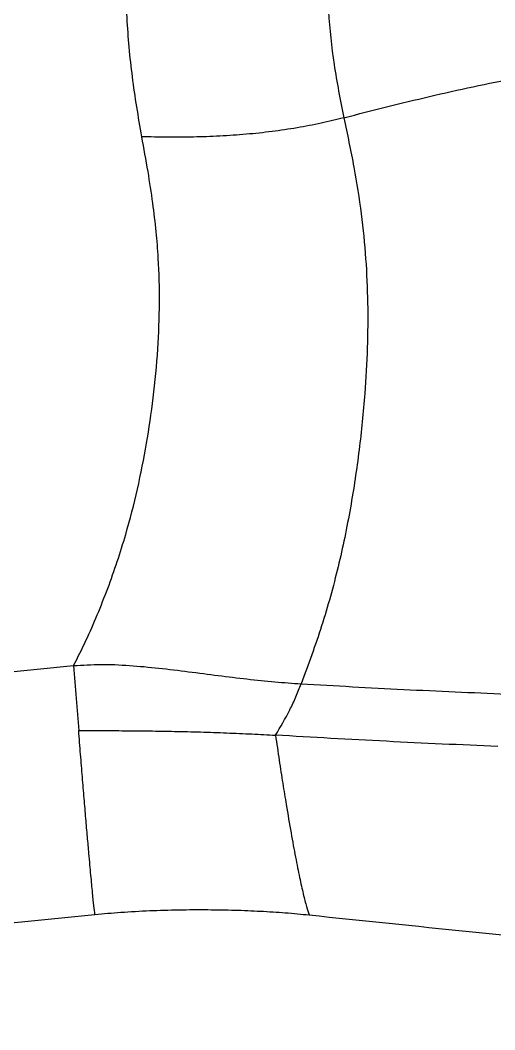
# Model space of a CAD drawing. Extents: x 939 to 1039, y 781 to 934.
# Drawn here: x 972.1 to 976.59, y 812.35 to 821.91 of the extents above; entities that cross this region are included whole.
import ezdxf

# ---------------------------------------------------------------- set-up
doc = ezdxf.new("R2010")
doc.units = 0
doc.header["$MEASUREMENT"] = 0
doc.layers.add('1', color=4, linetype='Continuous')

# ---------------------------------------------------------------- blocks, each defined once
blk = doc.blocks.new('Envoy')
at = {"layer": '1', "color": 3, "linetype": 'Continuous', "lineweight": 25}
for p, q in [((30.6063, 16.2921), (33.9523, 16.6238)), ((33.5212, 14.2043), (34.1545, 14.2671)), ((29.5482, 13.8105), (33.5212, 14.2043))]:
    blk.add_line(p, q, dxfattribs=at)
for points, knots in [([(34.5975, 21.6349), (34.5656, 21.8235), (34.5025, 22.1967), (34.4526, 22.7608), (34.4349, 23.3214), (34.4526, 23.882), (34.5025, 24.446), (34.5656, 24.8192), (34.5975, 25.0077)], [0, 0, 0, 0, 0.169546, 0.335554, 0.50001, 0.664476, 0.830514, 1, 1, 1, 1]), ([(36.5107, 24.8284), (36.4773, 24.6603), (36.4114, 24.3276), (36.3604, 23.8236), (36.3423, 23.3214), (36.3605, 22.8192), (36.4115, 22.3153), (36.4774, 21.9825), (36.5107, 21.8144)], [0, 0, 0, 0, 0.169547, 0.335617, 0.499991, 0.664358, 0.830395, 1, 1, 1, 1]), ([(36.5107, 21.8144), (36.7804, 21.8834), (37.3203, 22.0214), (38.1478, 22.1968), (38.985, 22.3453), (39.8316, 22.4544), (40.6859, 22.5216), (41.2602, 22.5412), (41.5474, 22.551)], [0, 0, 0, 0, 0.167466, 0.335151, 0.501824, 0.667958, 0.833985, 1, 1, 1, 1]), ([(36.5107, 21.8144), (36.4399, 21.7966), (36.2987, 21.7612), (36.0692, 21.7176), (35.8311, 21.6823), (35.5854, 21.6562), (35.3354, 21.6389), (35.0843, 21.6301), (34.8344, 21.6285), (34.6771, 21.6328), (34.5975, 21.6349)], [0, 0, 0, 0, 0.12156, 0.242435, 0.363583, 0.485868, 0.610052, 0.736797, 0.866656, 1, 1, 1, 1]), ([(36.5107, 21.8144), (36.5438, 21.6585), (36.6081, 21.3566), (36.679, 20.9109), (36.7218, 20.4813), (36.7396, 20.0579), (36.7368, 19.6319), (36.7106, 19.1675), (36.6592, 18.6614), (36.5775, 18.1126), (36.4617, 17.5552), (36.3083, 16.9966), (36.1744, 16.6343), (36.1071, 16.4521)], [0, 0, 0, 0, 0.087316, 0.169147, 0.246788, 0.323199, 0.400629, 0.479638, 0.577666, 0.679365, 0.784449, 0.891647, 1, 1, 1, 1]), ([(33.9523, 16.6238), (33.9918, 16.7027), (34.071, 16.8607), (34.1782, 17.1054), (34.277, 17.3552), (34.3665, 17.6093), (34.4641, 17.9218), (34.5606, 18.2945), (34.646, 18.7266), (34.7101, 19.17), (34.7528, 19.6144), (34.7695, 20.0569), (34.7602, 20.4275), (34.7354, 20.7419), (34.7024, 21.0154), (34.6564, 21.3156), (34.6178, 21.5249), (34.5975, 21.6349)], [0, 0, 0, 0, 0.05258, 0.105311, 0.158238, 0.211114, 0.263691, 0.350082, 0.435649, 0.519629, 0.60976, 0.693947, 0.775427, 0.823843, 0.876387, 0.934988, 1, 1, 1, 1]), ([(33.9523, 16.6238), (34.0375, 16.6294), (34.2072, 16.6406), (34.4789, 16.6278), (34.7576, 16.6018), (35.0403, 16.5671), (35.321, 16.5305), (35.5952, 16.4968), (35.8606, 16.4687), (36.0249, 16.4576), (36.1071, 16.4521)], [0, 0, 0, 0, 0.127158, 0.253487, 0.379582, 0.504986, 0.629695, 0.75305, 0.876449, 1, 1, 1, 1]), ([(33.9523, 16.6238), (33.9603, 16.52), (33.9761, 16.3123), (33.992, 16.11), (34, 16.0088)], [0, 0, 0, 0, 0.499996, 1, 1, 1, 1]), ([(35.8639, 15.9651), (35.9109, 16.0437), (35.9816, 16.162), (36.0575, 16.3282), (36.0907, 16.4113), (36.1071, 16.4521)], [0, 0, 0, 0, 0.502009, 0.75528, 1, 1, 1, 1]), ([(36.1071, 16.4521), (36.4301, 16.4337), (37.074, 16.3971), (37.7275, 16.3688), (38.0531, 16.3547)], [0, 0, 0, 0, 0.5016251, 1, 1, 1, 1]), ([(34, 16.0088), (34.0709, 16.0088), (34.2123, 16.0089), (34.4374, 16.0079), (34.6699, 16.0057), (34.9098, 16.0017), (35.155, 15.9957), (35.4023, 15.9873), (35.6441, 15.977), (35.7907, 15.9691), (35.8639, 15.9651)], [0, 0, 0, 0, 0.122147, 0.243537, 0.365858, 0.489861, 0.616368, 0.74403, 0.872382, 1, 1, 1, 1]), ([(34.1545, 14.2671), (34.1514, 14.2917), (34.1452, 14.341), (34.132, 14.4677), (34.1162, 14.6326), (34.0995, 14.8156), (34.0832, 15.0001), (34.0682, 15.1746), (34.0523, 15.3642), (34.0355, 15.5676), (34.018, 15.7824), (34.006, 15.9333), (34, 16.0088)], [0, 0, 0, 0, 0.124995, 0.249988, 0.374972, 0.499945, 0.583294, 0.666642, 0.749987, 0.833327, 0.916664, 1, 1, 1, 1]), ([(35.8639, 15.9651), (35.8756, 15.8853), (35.8987, 15.7273), (35.9327, 15.5084), (35.9705, 15.2744), (36.0114, 15.036), (36.0538, 14.8056), (36.0925, 14.6124), (36.1273, 14.4567), (36.1583, 14.335), (36.1752, 14.2866), (36.1837, 14.2623)], [0, 0, 0, 0, 0.0891252, 0.1762819, 0.2618066, 0.3876667, 0.5115152, 0.6340952, 0.7560217, 0.8778244, 1, 1, 1, 1]), ([(37.9704, 15.8576), (37.6181, 15.8733), (36.9122, 15.9048), (36.2137, 15.945), (35.8639, 15.9651)], [0, 0, 0, 0, 0.499125, 1, 1, 1, 1]), ([(34.1545, 14.2671), (34.2353, 14.2743), (34.401, 14.2893), (34.6698, 14.3039), (34.9467, 14.3121), (35.218, 14.3135), (35.4772, 14.3089), (35.7232, 14.2988), (35.9611, 14.2839), (36.1089, 14.2696), (36.1837, 14.2623)], [0, 0, 0, 0, 0.12829, 0.262908, 0.39524, 0.523475, 0.644513, 0.761749, 0.879315, 1, 1, 1, 1]), ([(36.1837, 14.2623), (36.6869, 14.2098), (37.6938, 14.1048), (39.225, 13.9533), (40.7737, 13.8067), (42.2376, 13.6755), (43.6125, 13.5588), (44.8943, 13.4556), (46.1878, 13.357), (47.4923, 13.2627), (48.371, 13.2036), (48.8108, 13.1741)], [0, 0, 0, 0, 0.124733, 0.249577, 0.374518, 0.499542, 0.59963, 0.699725, 0.799774, 0.899787, 1, 1, 1, 1])]:
    blk.add_open_spline(points, degree=3, knots=knots, dxfattribs=at)

msp = doc.modelspace()

# ---------------------------------------------------------------- block references
at = {"layer": '1'}
msp.add_blockref('Envoy', (938.6538, 799.1744), dxfattribs=at)

doc.saveas('drawing.dxf')
